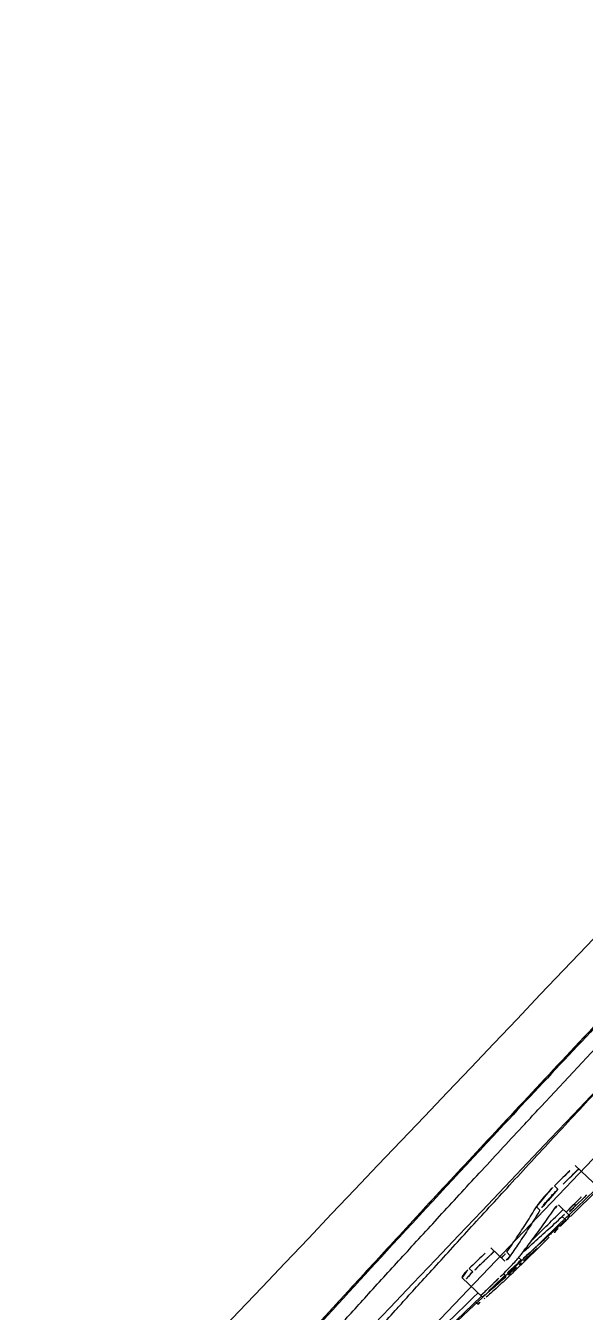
# Model space of a CAD drawing. Header units: millimetres. Extents: x 1145859089 to 1147511753, y -1047484727 to -1047247487.
# Drawn here: x 1147322572.2 to 1147322598.4, y -1047436624.1 to -1047436563.8 of the extents above; entities that cross this region are included whole.
import ezdxf
from ezdxf.xclip import XClip

# ---------------------------------------------------------------- set-up
doc = ezdxf.new("R2010")
doc.units = ezdxf.units.MM
doc.header["$LTSCALE"] = 100
doc.header["$MEASUREMENT"] = 0
doc.header["$XCLIPFRAME"] = 2
doc.layers.get('0').update_dxf_attribs({"linetype": 'CONTINUOUS'})
doc.layers.add('XREF', color=135, linetype='CONTINUOUS')
doc.layers.add('단지배치도$0$W240910', color=135, linetype='CONTINUOUS')

# ---------------------------------------------------------------- blocks, each defined once
blk = doc.blocks.new('단지배치도$0$zw$9902')
at = {"layer": '단지배치도$0$W240910', "linetype": 'ByBlock', "ltscale": 20}
for p, q in [((62296.523, -65279.298), (62410.382, -65159.882)), ((62328.063, -65240.058), (62326.053, -65242.195)), ((62326.053, -65242.195), (62324.887, -65243.439)), ((62324.887, -65243.439), (62323.75, -65244.654)), ((62323.75, -65244.654), (62322.643, -65245.84)), ((62324.261, -65245.211), (62324.325, -65245.143)), ((62322.643, -65245.84), (62321.564, -65246.997)), ((62321.564, -65246.997), (62320.513, -65248.128)), ((62327.035, -65248.966), (62325.919, -65247.902)), ((62320.513, -65248.128), (62319.488, -65249.232)), ((62324.942, -65248.864), (62325.108, -65249.023)), ((62327.035, -65248.966), (62325.696, -65250.289)), ((62319.488, -65249.232), (62318.489, -65250.311)), ((62325.132, -65249.751), (62325.671, -65250.266)), ((62325.945, -65249.788), (62325.868, -65249.715)), ((62326.336, -65249.4), (62325.945, -65249.788)), ((62326.449, -65249.288), (62326.336, -65249.4)), ((62318.489, -65250.311), (62317.515, -65251.366)), ((62324.268, -65250), (62324.101, -65249.841)), ((62325.473, -65250.458), (62325.306, -65250.299)), ((62317.515, -65251.366), (62316.565, -65252.398)), ((62324.564, -65251.402), (62324.165, -65251.792)), ((62322.627, -65252.39), (62321.966, -65251.76)), ((62322.876, -65252.133), (62322.709, -65251.974)), ((62324.165, -65251.792), (62323.093, -65252.837)), ((62316.565, -65252.398), (62315.638, -65253.407)), ((62321.121, -65252.89), (62320.954, -65252.731)), ((62323.396, -65252.338), (62323.27, -65252.218)), ((62323.3, -65252.552), (62323.322, -65252.531)), ((62323.502, -65252.368), (62323.609, -65252.27)), ((62315.638, -65253.407), (62314.734, -65254.393)), ((62320.627, -65253.161), (62321.58, -65254.07)), ((62322.48, -65253.195), (62322.399, -65253.274)), ((62322.641, -65253.038), (62322.48, -65253.195)), ((62322.564, -65252.965), (62322.641, -65253.038)), ((62322.766, -65253.031), (62322.865, -65252.943)), ((62321.694, -65253.959), (62321.58, -65254.07)), ((62314.734, -65254.393), (62313.853, -65255.357)), ((62321.532, -65254.026), (62320.348, -65255.164)), ((62321.361, -65254.399), (62321.252, -65254.295)), ((62321.58, -65254.07), (62321.606, -65254.047))]:
    blk.add_line(p, q, dxfattribs=at)
at = {"layer": '단지배치도$0$W240910'}
for radius in [11431.377, 11931.377]:
    blk.add_arc((57394.291, -57699.4), radius, 251.6277496, 321.4181311, dxfattribs=at)
at = {"layer": '단지배치도$0$W240910', "linetype": 'ByBlock', "ltscale": 20}
for centre, radius, start, end in [((83110.002, -85034.369), 28703.079, 136.1634005, 136.5659855), ((82768.959, -84709.197), 28226.861, 136.1617134, 136.5676793), ((63310.132, -66163.544), 1347.322, 136.814884, 137.027323), ((61919.875, -64840.306), 576.4, 314.503334, 314.706796), ((62297.563, -65223.84), 38.584, 314.41082, 315.16865), ((63048.034, -65925.097), 993.71, 137.333182, 137.679463), ((62295.8, -65224.759), 39.157, 314.18849, 316.37887), ((62266.813, -65190.284), 84.071, 312.23414, 312.39947), ((62306.164, -65236.012), 23.854, 309.57394, 310.48686), ((62305.209, -65234.889), 25.329, 310.4811, 310.78203)]:
    blk.add_arc(centre, radius, start, end, dxfattribs=at)
blk.add_ellipse((61988.099, -64900.376), major_axis=(11.578, -485.991), ratio=1, start_param=0.708795, end_param=0.862005, dxfattribs=at)
for points, start_tangent, end_tangent in [([(62371.085, -65196.456), (62370.844, -65196.657), (62370.486, -65196.965), (62370.093, -65197.312), (62369.647, -65197.711), (62369.129, -65198.185), (62368.516, -65198.752), (62367.797, -65199.427), (62366.964, -65200.216), (62366.012, -65201.13), (62364.926, -65202.181), (62363.69, -65203.388), (62362.286, -65204.77), (62360.696, -65206.347), (62358.901, -65208.139), (62356.877, -65210.174), (62354.598, -65212.478), (62352.035, -65215.085), (62349.151, -65218.036), (62345.906, -65221.375), (62342.269, -65225.141), (62338.116, -65229.467), (62333.659, -65234.141), (62329.499, -65238.532), (62325.892, -65242.364), (62322.7, -65245.775), (62319.88, -65248.807), (62317.389, -65251.5), (62315.187, -65253.895), (62313.244, -65256.022), (62311.532, -65257.907), (62310.026, -65259.577), (62308.707, -65261.051), (62307.554, -65262.349), (62306.551, -65263.489), (62305.68, -65264.488), (62304.926, -65265.361), (62304.283, -65266.116), (62303.741, -65266.76), (62303.29, -65267.304), (62302.909, -65267.771), (62302.58, -65268.182), (62302.287, -65268.557), (62302.081, -65268.827)], (-0.770509, -0.637429), (-0.600025, -0.799981)), ([(62354.616, -65212.544), (62349.426, -65217.837), (62342.867, -65224.604), (62335.839, -65231.936), (62328.849, -65239.306), (62322.403, -65246.179), (62317.352, -65251.626)], (-0.702234, -0.711947), (-0.677687, -0.735351)), ([(62317.778, -65254.379), (62319.197, -65252.815), (62320.948, -65250.896), (62322.843, -65248.833), (62324.892, -65246.617), (62327.097, -65244.246), (62329.494, -65241.683), (62332.095, -65238.919), (62334.766, -65236.096), (62337.346, -65233.384)], (0.67075, 0.741683), (0.690086, 0.723728)), ([(62316.335, -65253.815), (62316.353, -65253.795), (62317.949, -65252.045), (62319.676, -65250.163), (62321.541, -65248.141), (62323.555, -65245.969), (62324.261, -65245.211)], (0.672573, 0.740031), (0.681568, 0.731754)), ([(62324.942, -65248.864), (62325.265, -65248.546), (62325.591, -65248.225), (62325.919, -65247.902)], (0.713457, 0.700699), (0.711501, 0.702685)), ([(62326.085, -65248.061), (62325.755, -65248.386), (62325.429, -65248.707), (62325.108, -65249.023)], (-0.711507, -0.702679), (-0.71346, -0.700696)), ([(62324.101, -65249.841), (62324.159, -65249.753), (62324.227, -65249.66), (62324.302, -65249.563), (62324.388, -65249.457), (62324.467, -65249.365), (62324.567, -65249.252), (62324.694, -65249.116), (62324.768, -65249.039), (62324.851, -65248.954), (62324.942, -65248.864)], (0.544469, 0.838781), (0.713457, 0.700699)), ([(62325.108, -65249.023), (62324.967, -65249.165), (62324.828, -65249.309), (62324.712, -65249.436), (62324.615, -65249.545), (62324.534, -65249.642), (62324.466, -65249.726), (62324.363, -65249.86), (62324.268, -65250)], (-0.71346, -0.700696), (-0.544406, -0.838822)), ([(62325.489, -65250.091), (62325.803, -65249.78), (62326.122, -65249.464), (62326.445, -65249.143)], (0.710696, 0.703499), (0.70911, 0.705098)), ([(62324.898, -65249.997), (62324.957, -65249.926), (62325.033, -65249.848), (62325.132, -65249.751)], (0.535121, 0.844776), (0.723747, -0.690066)), ([(62325.945, -65249.788), (62325.874, -65249.86), (62325.796, -65249.939), (62325.711, -65250.028), (62325.585, -65250.183)], (-0.723747, 0.690066), (0.723747, -0.690066)), ([(62322.709, -65251.974), (62323.176, -65251.297), (62323.641, -65250.586), (62324.101, -65249.841)], (0.576167, 0.817332), (0.514279, 0.857623)), ([(62324.268, -65250), (62323.808, -65250.743), (62323.335, -65251.467), (62322.876, -65252.133)], (-0.514203, -0.857669), (-0.576264, -0.817264)), ([(62323.434, -65252.011), (62323.894, -65251.409), (62324.382, -65250.739), (62324.898, -65249.997)], (0.613927, 0.789363), (0.560798, 0.827953)), ([(62323.465, -65251.972), (62323.904, -65251.581), (62324.597, -65250.955), (62325.306, -65250.299)], (0.749289, 0.662243), (0.730925, 0.682458)), ([(62325.206, -65250.767), (62325.275, -65250.701), (62325.358, -65250.62), (62325.458, -65250.523), (62325.576, -65250.408), (62325.696, -65250.289)], (0.719114, 0.694892), (0.713118, 0.701045)), ([(62325.306, -65250.299), (62325.381, -65250.228), (62325.505, -65250.107)], (0.72904, 0.684471), (0.70811, 0.706102)), ([(62325.671, -65250.266), (62325.596, -65250.34), (62325.473, -65250.458)], (-0.723747, 0.690066), (-0.729047, -0.684464)), ([(62325.473, -65250.458), (62325.385, -65250.54), (62325.293, -65250.626), (62325.188, -65250.722), (62325.072, -65250.83), (62324.942, -65250.949), (62324.799, -65251.081), (62324.639, -65251.226), (62324.472, -65251.378), (62324.321, -65251.515), (62324.188, -65251.635), (62324.069, -65251.741), (62323.962, -65251.836), (62323.897, -65251.895)], (-0.730931, -0.682451), (-0.746688, -0.665174)), ([(62324.926, -65251.042), (62325.017, -65250.952), (62325.087, -65250.883), (62325.206, -65250.767)], (0.723747, -0.690066), (0.718309, 0.695725)), ([(62320.954, -65252.731), (62321.289, -65252.411), (62321.626, -65252.087), (62321.966, -65251.76)], (0.722646, 0.691219), (0.720079, 0.693892)), ([(62322.133, -65251.919), (62322.054, -65251.994), (62321.952, -65252.093), (62321.867, -65252.174), (62321.766, -65252.271), (62321.648, -65252.385), (62321.582, -65252.449), (62321.51, -65252.518), (62321.439, -65252.585), (62321.323, -65252.697), (62321.23, -65252.786), (62321.121, -65252.89)], (-0.720056, -0.693915), (-0.722591, -0.691276)), ([(62322.407, -65253.119), (62322.669, -65252.862), (62322.923, -65252.604), (62323.137, -65252.372), (62323.304, -65252.177), (62323.434, -65252.011)], (0.716231, 0.697863), (0.601852, 0.798608)), ([(62322.46, -65252.231), (62322.545, -65252.15), (62322.627, -65252.068), (62322.709, -65251.974)], (0.729351, 0.684139), (0.546529, 0.83744)), ([(62322.876, -65252.133), (62322.794, -65252.226), (62322.72, -65252.301), (62322.627, -65252.39)], (-0.546648, -0.837362), (-0.723747, 0.690066)), ([(62323.897, -65251.895), (62323.866, -65251.922), (62323.779, -65252), (62323.7, -65252.07), (62323.628, -65252.133), (62323.504, -65252.243), (62323.396, -65252.338)], (-0.746688, -0.665174), (-0.751594, -0.659626)), ([(62323.609, -65252.27), (62323.66, -65252.223), (62323.8, -65252.094), (62323.925, -65251.979), (62324.036, -65251.875), (62324.146, -65251.773)], (0.737291, 0.675575), (0.731362, 0.681989)), ([(62320.627, -65253.161), (62320.668, -65253.047), (62320.739, -65252.957), (62320.813, -65252.875), (62320.884, -65252.801), (62320.954, -65252.731)], (-0.723747, 0.690066), (0.722645, 0.691219)), ([(62323.396, -65252.338), (62323.283, -65252.437), (62323.154, -65252.554), (62323.02, -65252.677), (62322.89, -65252.798), (62322.764, -65252.918), (62322.641, -65253.038)], (-0.723747, 0.690066), (-0.715944, -0.698157)), ([(62322.865, -65252.943), (62322.97, -65252.849), (62323.138, -65252.698), (62323.3, -65252.552)], (0.745302, 0.666727), (0.740644, 0.671897)), ([(62321.121, -65252.89), (62321.034, -65252.977), (62320.96, -65253.055), (62320.857, -65253.175), (62320.793, -65253.32)], (-0.723747, 0.690066), (0.723747, -0.690066)), ([(62321.503, -65253.997), (62321.635, -65253.869), (62321.708, -65253.798), (62321.788, -65253.721), (62321.873, -65253.638), (62321.966, -65253.548), (62322.066, -65253.45), (62322.166, -65253.353), (62322.255, -65253.266), (62322.334, -65253.19), (62322.407, -65253.119)], (0.718007, 0.696036), (0.716231, 0.697863)), ([(62322.399, -65253.274), (62322.279, -65253.39), (62321.926, -65253.734), (62321.694, -65253.959)], (-0.716408, -0.697681), (-0.717793, -0.696256)), ([(62323.093, -65252.837), (62322.62, -65253.288), (62321.96, -65253.888), (62321.753, -65254.068)], (-0.717265, -0.696801), (-0.757209, -0.653172)), ([(62321.763, -65253.912), (62321.885, -65253.806), (62321.955, -65253.745), (62322.032, -65253.679), (62322.116, -65253.605), (62322.208, -65253.524), (62322.31, -65253.436), (62322.42, -65253.338), (62322.541, -65253.232), (62322.672, -65253.115), (62322.766, -65253.031)], (0.756987, 0.65343), (0.746357, 0.665546)), ([(62306.725, -65265.197), (62306.696, -65265.149), (62306.748, -65265.017), (62306.862, -65264.817), (62307.044, -65264.547), (62307.3, -65264.196), (62307.641, -65263.754), (62308.08, -65263.207), (62308.631, -65262.537), (62309.319, -65261.722), (62310.163, -65260.739), (62311.16, -65259.595), (62312.291, -65258.313), (62313.531, -65256.922), (62314.882, -65255.419), (62316.335, -65253.815)], (-0.717911, 0.696135), (0.672573, 0.740031)), ([(62307.806, -65266.268), (62310.622, -65263.873), (62313.988, -65260.851), (62321.371, -65253.873)], (0.773293, 0.634049), (0.717769, 0.696282)), ([(62307.806, -65266.268), (62307.812, -65266.149), (62307.859, -65266.042), (62307.938, -65265.903), (62308.05, -65265.727), (62308.199, -65265.509), (62308.395, -65265.239), (62308.649, -65264.904), (62308.975, -65264.487), (62309.392, -65263.968), (62309.917, -65263.329), (62310.567, -65262.554), (62311.366, -65261.617), (62312.334, -65260.498), (62313.463, -65259.207), (62314.719, -65257.788), (62316.088, -65256.255), (62317.579, -65254.599), (62317.778, -65254.379)], (-0.723579, 0.690242), (0.67075, 0.741683))]:
    blk.add_spline(points, degree=3, dxfattribs=dict(at, start_tangent=start_tangent, end_tangent=end_tangent))
blk = doc.blocks.new('단지배치도')
blk.add_blockref('단지배치도$0$zw$9902', (141034.193, 142437.157))

msp = doc.modelspace()

# ---------------------------------------------------------------- block references
at = {"layer": 'XREF'}
ref = msp.add_blockref('단지배치도', (1147119237.834579, -1047513806.462535), dxfattribs=at)
XClip(ref).set_block_clipping_path([(72982.4064819524, 34919.7593965302), (360382.4067475507, 255319.7593436702)])

doc.saveas('drawing.dxf')
